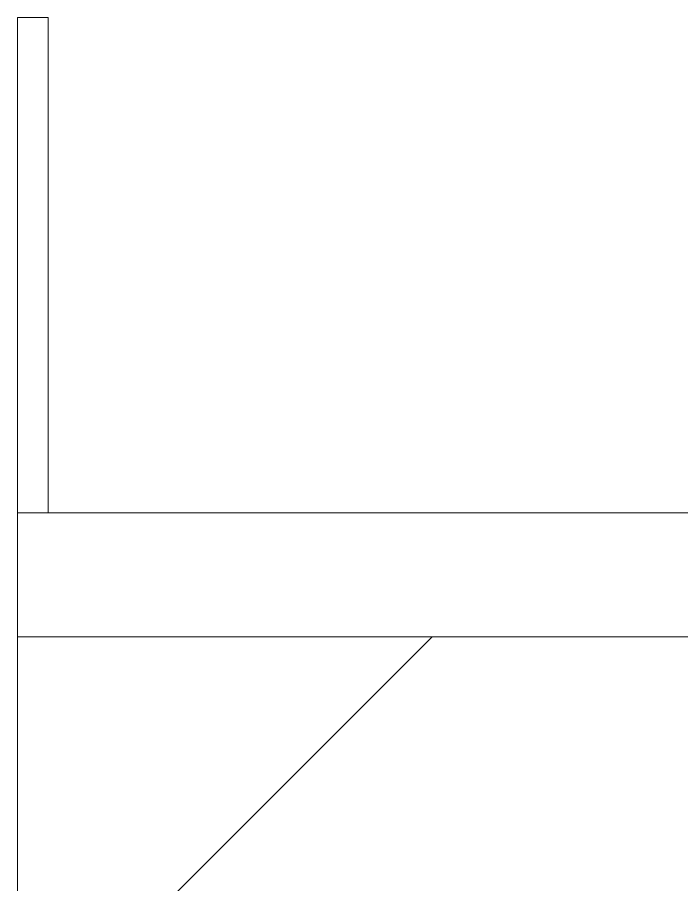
# Model space of a CAD drawing. Header units: millimetres. Extents: x -4000 to 187956, y -58990 to 162485.
# Drawn here: x 84400 to 84936, y 133325 to 134025 of the extents above; entities that cross this region are included whole.
import ezdxf

# ---------------------------------------------------------------- set-up
doc = ezdxf.new("R2010")
doc.units = ezdxf.units.MM
doc.layers.add('A-WALL', color=113, linetype='Continuous', lineweight=13)
doc.layers.add('A-WALL-PATT', color=111, linetype='Continuous', lineweight=13)
pattern_1 = [(45, (0, 0), (-212.13203, 212.13203), [])]

# ---------------------------------------------------------------- blocks, each defined once
blk = doc.blocks.new('CMF2_NHAXUONG_A_rvt-1-FFS - TANG 1')
at = {"layer": 'A-WALL-PATT', "lineweight": 9}
h = blk.add_hatch(dxfattribs=at)
h.set_pattern_fill('FP_12', color=250, style=0, pattern_type=2)
h.set_pattern_definition(pattern_1)
h.paths.add_polyline_path([(84600, 132202.14), (84600, 133525.09), (84400, 133525.09), (84400, 132202.14), (84453.52, 132202.14)])
h = blk.add_hatch(dxfattribs=at)
h.set_pattern_fill('FP_12', color=250, style=0, pattern_type=2)
h.set_pattern_definition(pattern_1)
h.paths.add_polyline_path([(86300, 133325.09), (86300, 133525.09), (84600, 133525.09), (84600, 133325.09), (86154.14, 133325.09)])
at = {"layer": 'A-WALL', "color": 50, "lineweight": 15}
for p, q in [((84400, 133625.09), (84400, 134025.08)), ((84400, 134025.08), (84425, 134025.08)), ((84425, 134025.08), (84425, 133625.09)), ((84400, 133525.09), (84400, 133625.09)), ((84425, 133625.09), (85259.46, 133625.09)), ((84400, 133525.09), (84400, 132202.14)), ((84600, 133525.09), (84400, 133525.09)), ((85450.21, 133525.09), (84600, 133525.09))]:
    blk.add_line(p, q, dxfattribs=at)
at = {"layer": 'A-WALL', "color": 35, "lineweight": 15}
for p, q in [((84400, 134025.08), (84400, 133625.09)), ((84400, 134025.08), (84425, 134025.08)), ((84425, 133625.09), (84425, 134025.08)), ((84400, 133625.09), (84400, 133525.09)), ((85259.46, 133625.09), (84425, 133625.09)), ((85259.46, 133525.09), (84400, 133525.09))]:
    blk.add_line(p, q, dxfattribs=at)
at = {"layer": 'A-WALL', "color": 53, "lineweight": 15}
for p, q in [((84425, 133625.09), (84400, 133625.09)), ((84425, 133625.09), (84400, 133625.09)), ((84400, 133525.09), (85259.46, 133525.09))]:
    blk.add_line(p, q, dxfattribs=at)

msp = doc.modelspace()

# ---------------------------------------------------------------- block references
at = {"lineweight": 5}
msp.add_blockref('CMF2_NHAXUONG_A_rvt-1-FFS - TANG 1', (0, 0), dxfattribs=at)

doc.saveas('drawing.dxf')
